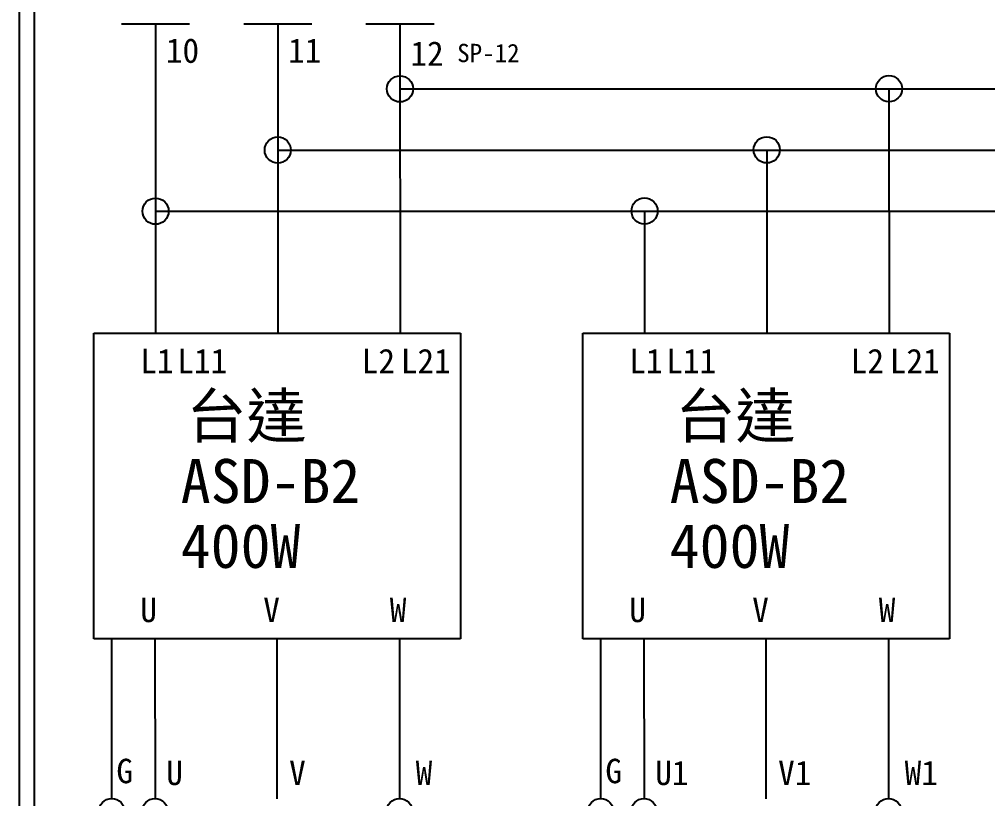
# Model space of a CAD drawing. Extents: x 10 to 297, y 3 to 207.
# Drawn here: x 10 to 89.2, y 57.4 to 121.1 of the extents above; entities that cross this region are included whole.
import ezdxf

# ---------------------------------------------------------------- set-up
doc = ezdxf.new("R2010")
doc.units = 0
doc.layers.get('0').update_dxf_attribs({"linetype": 'CONTINUOUS'})
doc.layers.add('圖框層', color=7, linetype='CONTINUOUS')
doc.layers.add('標尺寸層', color=3, linetype='CONTINUOUS')
doc.styles.add('STSL', font='kaiu.ttf')

msp = doc.modelspace()

# ---------------------------------------------------------------- linework, layer by layer
for p, q in [((41.093, 70.429), (41.098, 57.361)), ((81.093, 70.429), (81.098, 57.361))]:
    msp.add_line(p, q)
for centre in [(41.137, 115.392), (81.137, 115.406), (31.139, 110.392), (71.139, 110.406), (21.14, 105.392), (61.14, 105.406), (17.557, 56.29), (21.098, 56.29), (41.098, 56.29), (57.557, 56.29), (61.098, 56.29), (81.098, 56.29)]:
    msp.add_circle(centre, 1.071)
at = {"layer": '圖框層', "color": 7}
for p, q in [((10, 3), (10, 206.969)), ((11.25, 4.25), (11.25, 205.719))]:
    msp.add_line(p, q, dxfattribs=at)
at = {"layer": '標尺寸層', "color": 7}
for p, q in [((18.351, 120.701), (23.919, 120.701)), ((21.135, 120.701), (21.144, 95.424)), ((28.351, 120.701), (33.919, 120.701)), ((31.135, 120.701), (31.144, 95.424)), ((38.351, 120.701), (43.919, 120.701)), ((41.135, 120.701), (41.144, 95.431)), ((41.137, 115.392), (161.137, 115.392)), ((81.137, 115.392), (81.144, 95.431)), ((41.137, 114.321), (41.137, 114.256)), ((81.137, 114.335), (81.137, 114.269)), ((31.139, 110.392), (151.139, 110.392)), ((71.139, 110.392), (71.144, 95.424)), ((31.139, 109.321), (31.139, 109.256)), ((71.139, 109.335), (71.139, 109.269)), ((21.14, 105.392), (141.14, 105.392)), ((61.14, 105.392), (61.144, 95.424)), ((21.14, 104.321), (21.14, 104.256)), ((61.14, 104.335), (61.14, 104.269)), ((16.092, 95.422), (41.083, 95.431)), ((16.092, 70.422), (16.092, 95.422)), ((41.083, 95.431), (46.083, 95.431)), ((46.083, 95.431), (46.083, 70.431)), ((56.092, 95.422), (81.083, 95.431)), ((56.092, 70.422), (56.092, 95.422)), ((81.083, 95.431), (86.083, 95.431)), ((86.083, 95.431), (86.083, 70.431)), ((21.092, 70.422), (16.092, 70.422)), ((17.557, 57.361), (17.557, 70.422)), ((46.083, 70.431), (21.092, 70.422)), ((21.093, 70.422), (21.098, 57.361)), ((31.083, 57.357), (31.078, 70.426)), ((61.092, 70.422), (56.092, 70.422)), ((57.557, 57.361), (57.557, 70.422)), ((86.083, 70.431), (61.092, 70.422)), ((61.093, 70.422), (61.098, 57.361)), ((71.083, 57.357), (71.078, 70.426))]:
    msp.add_line(p, q, dxfattribs=at)

# ---------------------------------------------------------------- texts
at = {"layer": '圖框層', "color": 4, "style": 'STSL'}
for s, height, p in [('10', 2, (21.985, 117.523)), ('11', 2, (31.985, 117.523)), ('12', 2, (41.985, 117.281)), ('SP-12', 1.5, (45.818, 117.576)), ('L1', 2, (19.893, 92.141)), ('L11', 2, (22.925, 92.141)), ('L2', 2, (38.01, 92.141)), ('L21', 2, (41.204, 92.141)), ('L1', 2, (59.893, 92.141)), ('L11', 2, (62.925, 92.141)), ('L2', 2, (78.01, 92.141)), ('L21', 2, (81.204, 92.141)), ('台達', 3.6, (23.666, 86.855)), ('台達', 3.6, (63.666, 86.855)), ('ASD-B2', 3.6, (23.199, 81.528)), ('ASD-B2', 3.6, (63.199, 81.528)), ('400W', 3.6, (23.199, 76.223)), ('400W', 3.6, (63.199, 76.223)), ('U', 2, (19.893, 71.792)), ('V', 2, (29.949, 71.792)), ('W', 2, (40.301, 71.792)), ('U', 2, (59.893, 71.792)), ('V', 2, (69.949, 71.792)), ('W', 2, (80.301, 71.792)), ('G', 2, (17.938, 58.621)), ('U', 2, (22.012, 58.468)), ('V', 2, (32.068, 58.468)), ('W', 2, (42.42, 58.468)), ('G', 2, (57.938, 58.621)), ('U1', 2, (62.012, 58.468)), ('V1', 2, (72.068, 58.468)), ('W1', 2, (82.42, 58.468))]:
    msp.add_text(s, height=height, dxfattribs=at).set_placement(p)

doc.saveas('drawing.dxf')
